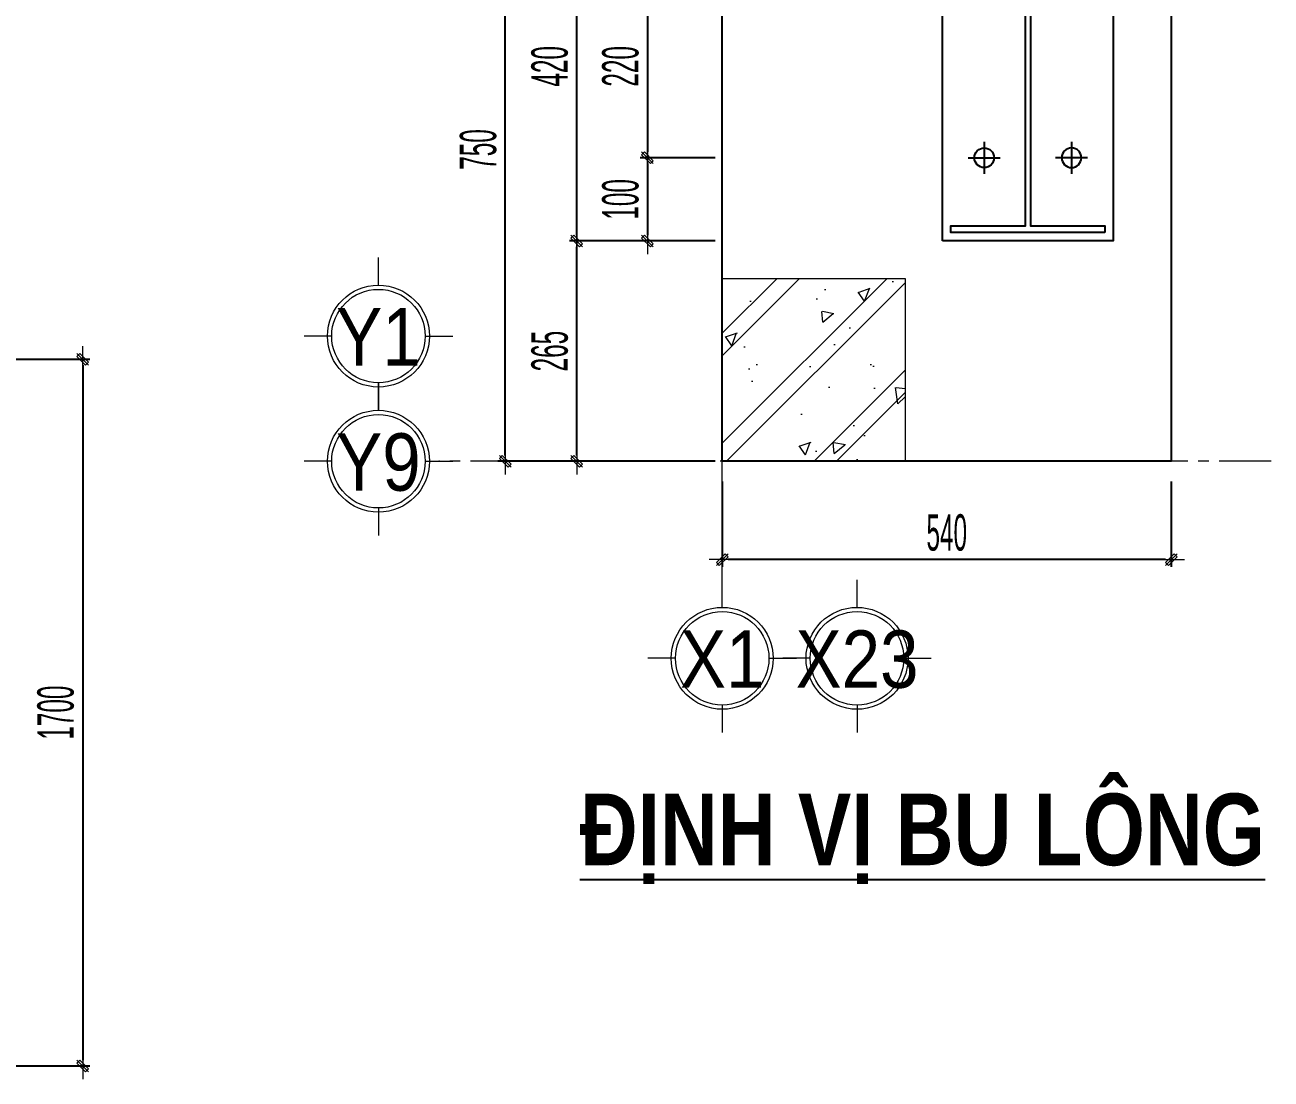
# Model space of a CAD drawing. Header units: inches. Extents: x 541671 to 837720, y 76128 to 1008472.
# Drawn here: x 614577 to 617574, y 368979 to 371515 of the extents above; entities that cross this region are included whole.
import ezdxf
from ezdxf.enums import TextEntityAlignment as Align

# ---------------------------------------------------------------- set-up
doc = ezdxf.new("R2010")
doc.units = ezdxf.units.IN
doc.header["$MEASUREMENT"] = 0
doc.header["$PDMODE"] = 32
doc.header["$PDSIZE"] = -1
for name, pattern in [('CENTER2', [1.125, 0.75, -0.125, 0.125, -0.125]), ('CENTERX2', [4, 2.5, -0.5, 0.5, -0.5]), ('DASHDOT', [1, 0.5, -0.25, 0, -0.25])]:
    doc.linetypes.add(name, pattern=pattern)
doc.layers.get('0').update_dxf_attribs({"lineweight": 18})
for name, color, linetype in [('7', 7, 'Continuous'), ('BOLTS', 1, 'Continuous'), ('Timtruc', 8, 'Continuous')]:
    doc.layers.add(name, color=color, linetype=linetype)
for name, color, linetype, lineweight in [('Block', 7, 'Continuous', 9), ('EG Text2', 7, 'Continuous', 25), ('ISO', 153, 'Continuous', 15), ('KICHTHUOC', 4, 'Continuous', 18), ('LC Dim', 8, 'Continuous', 18), ('LC ISO', 153, 'Continuous', 13), ('LC Net truc', 79, 'DASHDOT', 13), ('LC Text1', 3, 'Continuous', 20), ('LC Text2', 7, 'Continuous', 25)]:
    doc.layers.add(name, color=color, linetype=linetype, lineweight=lineweight)
doc.styles.add('EG 1', font='VHAVANB_2.TTF')
doc.styles.add('HOATBIF', font='hoatbif.shx', dxfattribs={"width": 0.5})
doc.styles.add('LC 1', font='VHAVANB_2.TTF')
doc.styles.add('LC3', font='VHARIALB_3.TTF', dxfattribs={"width": 0.8})
doc.dimstyles.new('Copy of 1-35', dxfattribs={"dimscale": 35, "dimtxt": 2.5, "dimasz": 0.4, "dimexe": 0.5, "dimexo": 0, "dimgap": 0.6, "dimtad": 1, "dimdec": 0, "dimzin": 0, "dimdsep": 46, "dimtxsty": 'HOATBIF', "dimblk1": 'DOT', "dimblk2": 'DOT', "dimsah": 1, "dimcen": -1, "dimdle": 1, "dimclrd": 256, "dimclre": 256, "dimclrt": 130, "dimadec": 0, "dimazin": 0, "dimtfac": 0.333333, "dimtdec": 0, "dimtix": 1, "dimtmove": 2, "dimatfit": 3, "dimldrblk": 'DOT', "dimfxl": 0.5, "dimtvp": 0.833333, "dimtolj": 1, "dimtzin": 12, "dimarcsym": 0})

# ---------------------------------------------------------------- blocks, each defined once
blk = doc.blocks.new('DOT')
at = {"layer": 'KICHTHUOC'}
blk.add_line((-2.25, 0), (2.25, 0), dxfattribs=at)
at = {"layer": 'KICHTHUOC', "color": 4}
blk.add_line((-1, -1), (1, 1), dxfattribs=at)
blk.add_lwpolyline([(0.5, 1), (-1, -0.5), (-0.5, -1), (1, 0.5)], close=True, dxfattribs=at)
blk = doc.blocks.new('*D209')
at = {"layer": 'Defpoints', "color": 0, "ltscale": 50, "transparency": 16777216}
for p in [(614152.8, 370710.8), (614152.8, 369010.8), (614716.3, 369010.8)]:
    blk.add_point(p, dxfattribs=at)
at = {"layer": 'LC Dim', "lineweight": -2, "ltscale": 50, "transparency": 16777216}
for p, q in [((614152.8, 370710.8), (614733.8, 370710.8)), ((614716.3, 370696.8), (614716.3, 369024.8)), ((614152.8, 369010.8), (614733.8, 369010.8))]:
    blk.add_line(p, q, dxfattribs=at)
at = {"layer": 'LC Dim', "lineweight": -2, "ltscale": 50, "transparency": 16777216, "xscale": 14, "yscale": 14, "zscale": 14}
for p, rotation in [((614716.3, 370710.8), 90), ((614716.3, 369010.8), 270)]:
    blk.add_blockref('DOT', p, dxfattribs=dict(at, rotation=rotation))
at = {"layer": 'LC Dim', "color": 130, "ltscale": 50, "transparency": 16777216, "insert": (614651.5, 369860.8), "char_height": 87.5, "attachment_point": 5, "rotation": 90, "style": 'HOATBIF'}
blk.add_mtext('\\A1;1700', dxfattribs=at)
blk = doc.blocks.new('*U468')
at = {"color": 8, "linetype": 'CENTER2'}
for p, q in [((0, -21.3), (0, 21.3)), ((-21.3, 0), (21.3, 0))]:
    blk.add_line(p, q, dxfattribs=at)
at = {"color": 0}
blk.add_circle((0, 0), 13, dxfattribs=at)
blk = doc.blocks.new('CC2')
at = {"layer": 'Block', "ltscale": 15}
h = blk.add_hatch(dxfattribs=at)
h.set_pattern_fill('BT-01', color=8, scale=11, style=0, pattern_type=2)
h.set_pattern_definition([(50, (1325857.6, 118110.45), (157.79724, -13.80547), [16.5, -181.5]), (355, (1325857.6, 118110.45), (-30.525293, 165.48227), [13.2, -145.2]), (100.4514, (1325870.75, 118109.3), (127.272064, 151.6767), [14.022842, -154.251265]), (46.1842, (1325857.6, 118154.45), (234.79303, -36.414183), [24.75, -272.25]), (96.6356, (1325877.17, 118151.42), (205.625795, 214.30593), [21.034263, -231.37686]), (351.1842, (1325857.6, 118154.45), (205.62563, 214.30609), [19.8, -217.8]), (21, (1325879.6, 118143.45), (131.319551, -88.576156), [16.5, -181.5]), (326, (1325879.6, 118143.45), (53.529373, 159.53301), [13.2, -145.2]), (71.4514, (1325890.54, 118136.07), (184.848978, 70.95671), [14.022842, -154.251265]), (37.5, (1325857.6, 118110.455), (2.6751682, 73.2366478), [0, -143.44, 0, -147.4, 0, -145.75]), (7.5, (1325857.6, 118110.455), (57.8752982, 86.7705766), [0, -84.04, 0, -140.14, 0, -55.55]), (327.5, (1325808.54, 118110.455), (117.440936, -4.9620718), [0, -55, 0, -171.6, 0, -227.7]), (317.5, (1325786.54, 118110.45), (128.300957, 22.023096), [0, -71.5, 0, -113.96, 0, -161.7]), (45, (1325857.6, 118110.455), (-66.114484, 66.114484), []), (45, (1325857.6, 118137.405), (-66.114484, 66.114484), [])])
h.paths.add_polyline_path([(-530, 0), (-530, 220), (-750, 220), (-750, 0)])
at = {"layer": '7', "color": 7, "ltscale": 10}
for points in [[(-750, 0), (0, 0), (0, 540), (-750, 540)], [(-475, 460), (-475, 275), (-467, 275), (-467, 364.5), (-83, 364.5), (-83, 275), (-75, 275), (-75, 460), (-83, 460), (-83, 370.5), (-467, 370.5), (-467, 460)]]:
    blk.add_lwpolyline(points, close=True, dxfattribs=at)
at = {"layer": '7', "color": 30, "ltscale": 10}
blk.add_lwpolyline([(-485, 265), (-65, 265), (-65, 470), (-485, 470)], close=True, dxfattribs=at)
at = {"layer": 'Block', "color": 7, "ltscale": 15}
blk.add_lwpolyline([(-530, 0), (-530, 220), (-750, 220), (-750, 0)], close=True, dxfattribs=at)
at = {"layer": 'BOLTS', "ltscale": 10, "xscale": 0.9090909090909087, "yscale": 0.9090909090909087, "zscale": 0.9090909090909087, "rotation": 180}
for p in [(-385, 420), (-165, 420)]:
    blk.add_blockref('*U468', p, dxfattribs=at)
at = {"layer": 'BOLTS', "ltscale": 10, "xscale": -0.9090909090909087, "yscale": 0.9090909090909087, "zscale": 0.9090909090909087}
for p in [(-385, 315), (-165, 315)]:
    blk.add_blockref('*U468', p, dxfattribs=at)
blk = doc.blocks.new('*D222')
at = {"layer": 'Defpoints', "color": 0, "ltscale": 50, "transparency": 16777216}
for p in [(616237.6, 371195.4), (616074.5, 370995.4), (616237.6, 370995.4)]:
    blk.add_point(p, dxfattribs=at)
at = {"layer": 'LC Dim', "lineweight": -2, "ltscale": 50, "transparency": 16777216}
for p, q in [((616237.6, 371195.4), (616057, 371195.4)), ((616074.5, 371181.4), (616074.5, 371009.4)), ((616237.6, 370995.4), (616057, 370995.4))]:
    blk.add_line(p, q, dxfattribs=at)
at = {"layer": 'LC Dim', "lineweight": -2, "ltscale": 50, "transparency": 16777216, "xscale": 14, "yscale": 14, "zscale": 14}
for p, rotation in [((616074.5, 371195.4), 90), ((616074.5, 370995.4), 270)]:
    blk.add_blockref('DOT', p, dxfattribs=dict(at, rotation=rotation))
at = {"layer": 'LC Dim', "color": 130, "ltscale": 50, "transparency": 16777216, "insert": (616009.8, 371095.4), "char_height": 87.5, "attachment_point": 5, "rotation": 90, "style": 'HOATBIF'}
blk.add_mtext('\\A1;100', dxfattribs=at)
blk = doc.blocks.new('*D223')
at = {"layer": 'Defpoints', "color": 0, "ltscale": 50, "transparency": 16777216}
for p in [(616237.6, 371635.4), (616074.5, 371195.4), (616237.6, 371195.4)]:
    blk.add_point(p, dxfattribs=at)
at = {"layer": 'LC Dim', "lineweight": -2, "ltscale": 50, "transparency": 16777216}
for p, q in [((616237.6, 371635.4), (616057, 371635.4)), ((616074.5, 371621.4), (616074.5, 371209.4)), ((616237.6, 371195.4), (616057, 371195.4))]:
    blk.add_line(p, q, dxfattribs=at)
at = {"layer": 'LC Dim', "lineweight": -2, "ltscale": 50, "transparency": 16777216, "xscale": 14, "yscale": 14, "zscale": 14}
for p, rotation in [((616074.5, 371635.4), 90), ((616074.5, 371195.4), 270)]:
    blk.add_blockref('DOT', p, dxfattribs=dict(at, rotation=rotation))
at = {"layer": 'LC Dim', "color": 130, "ltscale": 50, "transparency": 16777216, "insert": (616009.8, 371415.4), "char_height": 87.5, "attachment_point": 5, "rotation": 90, "style": 'HOATBIF'}
blk.add_mtext('\\A1;220', dxfattribs=at)
blk = doc.blocks.new('*D224')
at = {"layer": 'Defpoints', "color": 0, "ltscale": 50, "transparency": 16777216}
for p in [(615904.3, 370995.4), (616237.6, 370995.4), (616237.6, 370465.4)]:
    blk.add_point(p, dxfattribs=at)
at = {"layer": 'LC Dim', "lineweight": -2, "ltscale": 50, "transparency": 16777216}
for p, q in [((616237.6, 370995.4), (615886.8, 370995.4)), ((615904.3, 370479.4), (615904.3, 370981.4)), ((616237.6, 370465.4), (615886.8, 370465.4))]:
    blk.add_line(p, q, dxfattribs=at)
at = {"layer": 'LC Dim', "lineweight": -2, "ltscale": 50, "transparency": 16777216, "xscale": 14, "yscale": 14, "zscale": 14}
for p, rotation in [((615904.3, 370995.4), 90), ((615904.3, 370465.4), 270)]:
    blk.add_blockref('DOT', p, dxfattribs=dict(at, rotation=rotation))
at = {"layer": 'LC Dim', "color": 130, "ltscale": 50, "transparency": 16777216, "insert": (615839.6, 370730.4), "char_height": 87.5, "attachment_point": 5, "rotation": 90, "style": 'HOATBIF'}
blk.add_mtext('\\A1;265', dxfattribs=at)
blk = doc.blocks.new('*D226')
at = {"layer": 'Defpoints', "color": 0, "ltscale": 50, "transparency": 16777216}
for p in [(615904.3, 371835.4), (616237.6, 371835.4), (616237.6, 370995.4)]:
    blk.add_point(p, dxfattribs=at)
at = {"layer": 'LC Dim', "lineweight": -2, "ltscale": 50, "transparency": 16777216}
for p, q in [((616237.6, 371835.4), (615886.8, 371835.4)), ((615904.3, 371009.4), (615904.3, 371821.4)), ((616237.6, 370995.4), (615886.8, 370995.4))]:
    blk.add_line(p, q, dxfattribs=at)
at = {"layer": 'LC Dim', "lineweight": -2, "ltscale": 50, "transparency": 16777216, "xscale": 14, "yscale": 14, "zscale": 14}
for p, rotation in [((615904.3, 371835.4), 90), ((615904.3, 370995.4), 270)]:
    blk.add_blockref('DOT', p, dxfattribs=dict(at, rotation=rotation))
at = {"layer": 'LC Dim', "color": 130, "ltscale": 50, "transparency": 16777216, "insert": (615839.6, 371415.4), "char_height": 87.5, "attachment_point": 5, "rotation": 90, "style": 'HOATBIF'}
blk.add_mtext('\\A1;420', dxfattribs=at)
blk = doc.blocks.new('*D227')
at = {"layer": 'Defpoints', "color": 0, "ltscale": 50, "transparency": 16777216}
for p in [(615732.4, 371965.4), (616237.6, 371965.4), (616237.6, 370465.4)]:
    blk.add_point(p, dxfattribs=at)
at = {"layer": 'LC Dim', "lineweight": -2, "ltscale": 50, "transparency": 16777216}
for p, q in [((616237.6, 371965.4), (615714.9, 371965.4)), ((615732.4, 370479.4), (615732.4, 371951.4)), ((616237.6, 370465.4), (615714.9, 370465.4))]:
    blk.add_line(p, q, dxfattribs=at)
at = {"layer": 'LC Dim', "lineweight": -2, "ltscale": 50, "transparency": 16777216, "xscale": 14, "yscale": 14, "zscale": 14}
for p, rotation in [((615732.4, 371965.4), 90), ((615732.4, 370465.4), 270)]:
    blk.add_blockref('DOT', p, dxfattribs=dict(at, rotation=rotation))
at = {"layer": 'LC Dim', "color": 130, "ltscale": 50, "transparency": 16777216, "insert": (615667.6, 371215.4), "char_height": 87.5, "attachment_point": 5, "rotation": 90, "style": 'HOATBIF'}
blk.add_mtext('\\A1;750', dxfattribs=at)
blk = doc.blocks.new('*D221')
at = {"layer": 'Defpoints', "color": 0, "ltscale": 50, "transparency": 16777216}
for p in [(616254.3, 370416.5), (617334.3, 370416.5), (616254.3, 370228.9)]:
    blk.add_point(p, dxfattribs=at)
at = {"layer": 'LC Dim', "lineweight": -2, "ltscale": 50, "transparency": 16777216}
for p, q in [((616254.3, 370416.5), (616254.3, 370211.4)), ((617334.3, 370416.5), (617334.3, 370211.4)), ((617320.3, 370228.9), (616268.3, 370228.9))]:
    blk.add_line(p, q, dxfattribs=at)
at = {"layer": 'LC Dim', "lineweight": -2, "ltscale": 50, "transparency": 16777216, "xscale": 14, "yscale": 14, "zscale": 14, "rotation": 180}
blk.add_blockref('DOT', (616254.3, 370228.9), dxfattribs=at)
at = {"layer": 'LC Dim', "lineweight": -2, "ltscale": 50, "transparency": 16777216, "xscale": 14, "yscale": 14, "zscale": 14}
blk.add_blockref('DOT', (617334.3, 370228.9), dxfattribs=at)
at = {"layer": 'LC Dim', "color": 130, "ltscale": 50, "transparency": 16777216, "insert": (616794.3, 370293.6), "char_height": 87.5, "attachment_point": 5, "style": 'HOATBIF'}
blk.add_mtext('\\A1;540', dxfattribs=at)
blk = doc.blocks.new('TTRUC')
at = {"layer": 'ISO'}
for p, q in [((0, 6.95), (0, 10.71)), ((-6.37, 0), (-10.13, 0)), ((6.37, 0), (10.13, 0)), ((0, -6.37), (0, -10.13))]:
    blk.add_line(p, q, dxfattribs=at)
blk.add_circle((0, 0), 6.37, dxfattribs=at)
at = {"layer": 'KICHTHUOC'}
blk.add_circle((0, 0), 6.95, dxfattribs=at)
blk = doc.blocks.new('TIEUDE1')
at = {"layer": 'EG Text2', "color": 7, "style": 'EG 1'}
blk.add_attdef('TIªU§Ò', text='', height=5, dxfattribs=at).set_placement((0, 0), align=Align.BOTTOM_CENTER)
blk.add_attdef('TL', text='', height=3, dxfattribs=at).set_placement((0, -2), align=Align.TOP_CENTER)

msp = doc.modelspace()

# ---------------------------------------------------------------- linework, layer by layer
at = {"layer": 'LC Net truc', "linetype": 'CENTERX2', "ltscale": 50}
for p, q in [((616254.3, 370180.2), (616254.3, 372225.3)), ((617574.2, 370465.4), (615573.1, 370465.4))]:
    msp.add_line(p, q, dxfattribs=at)

# ---------------------------------------------------------------- block references
at = {"layer": 'LC ISO', "xscale": 17.63727343034513, "yscale": 17.63727343034513, "zscale": 17.63727343034513}
for p in [(615427.5, 370766.6), (615427.5, 370465.4), (616254.3, 369991.4), (616578.5, 369991.4)]:
    msp.add_blockref('TTRUC', p, dxfattribs=at)
at = {"layer": 'LC Text2'}
ref = msp.add_blockref('TIEUDE1', (616735.8, 369442), dxfattribs=dict(at, xscale=35.00000000007505, yscale=35.00000000007505, zscale=35.00000000007505))
ref.add_attrib('TIªU§Ò', '%%U®Þnh vÞ bu l«ng', dxfattribs={"color": 7, "height": 172.355, "style": 'LC3', "width": 0.8}).set_placement((616735.8, 369442), align=Align.BOTTOM_CENTER)
at = {"layer": 'Timtruc', "xscale": -2, "yscale": 2, "zscale": 2, "rotation": 270}
msp.add_blockref('CC2', (616254.3, 371965.4), dxfattribs=at)

# ---------------------------------------------------------------- texts
at = {"layer": 'LC Text1', "ltscale": 0.2, "style": 'LC 1', "width": 0.9}
for s, p in [('y1', (615427.5, 370654.3)), ('y9', (615427.5, 370353.1)), ('x1', (616254.3, 369879)), ('x23', (616578.5, 369879))]:
    msp.add_text(s, height=138.1, dxfattribs=at).set_placement(p, align=Align.BOTTOM_CENTER)

# ---------------------------------------------------------------- dimensions: what is measured, and where the dimension line sits
at = {"layer": 'LC Dim', "ltscale": 50}
for base, p1, p2, angle, picture, middle in [((615732.4, 371965.4), (616237.6, 370465.4), (616237.6, 371965.4), 90, '*D227', (615667.6, 371215.4)), ((615904.3, 371835.4), (616237.6, 370995.4), (616237.6, 371835.4), 90, '*D226', (615839.6, 371415.4)), ((616074.5, 371195.4), (616237.6, 371635.4), (616237.6, 371195.4), 270, '*D223', (616009.8, 371415.4)), ((616074.5, 370995.4), (616237.6, 371195.4), (616237.6, 370995.4), 270, '*D222', (616009.8, 371095.4)), ((615904.3, 370995.4), (616237.6, 370465.4), (616237.6, 370995.4), 90, '*D224', (615839.6, 370730.4)), ((616254.3, 370228.9), (617334.3, 370416.5), (616254.3, 370416.5), 180, '*D221', (616794.3, 370293.6))]:
    dim = msp.add_linear_dim(base=base, p1=p1, p2=p2, angle=angle, dimstyle='Copy of 1-35', override={"dimlfac": 0.5}, dxfattribs=at)
    dim.commit()
    dim.dimension.update_dxf_attribs({"geometry": picture, "text_midpoint": middle})
dim = msp.add_linear_dim(base=(614716.3, 369010.8), p1=(614152.8, 370710.8), p2=(614152.8, 369010.8), angle=270, dimstyle='Copy of 1-35', dxfattribs=at)
dim.commit()
dim.dimension.update_dxf_attribs({"geometry": '*D209', "text_midpoint": (614651.5, 369860.8)})

doc.saveas('drawing.dxf')
